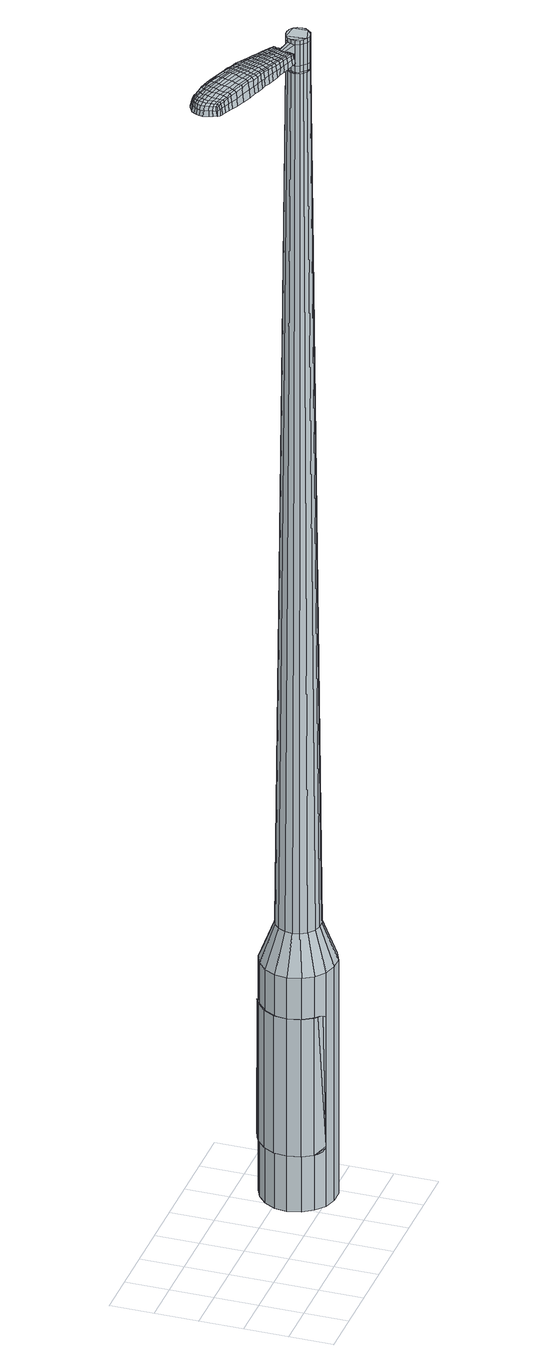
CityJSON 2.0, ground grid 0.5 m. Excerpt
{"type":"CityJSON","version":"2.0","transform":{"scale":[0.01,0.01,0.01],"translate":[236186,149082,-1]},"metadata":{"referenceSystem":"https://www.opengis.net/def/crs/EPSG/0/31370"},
"CityObjects":{
"object1":{"type":"GenericCityObject","attributes":{"cluster":64,"mean_distance_to_centroid":0.224,"new_centroid_x":236188.37,"new_centroid_y":149082.86,"mean_distance_to_camera":9.31,"H1":-0.601,"H2":-9.14,"Z_final":111.26,"cluster2":-1,"proj_x":236190.23,"proj_y":149076.85,"id_line":53183,"bearing_l":72.75,"distance":6.29,"orientation":"left","G_obj":162.75},"geometry":[{"type":"MultiSurface","lod":"2","boundaries":[[[0,1,2,3]],[[1,4,5,2]],[[4,6,7,5]],[[6,8,9,7]],[[8,10,11,9]],[[10,12,13,11]],[[12,14,15,13]],[[14,16,17,15]],[[16,18,19,17]],[[18,20,21,19]],[[20,22,23,21]],[[22,24,25,23]],[[24,26,27,25]],[[26,28,29,27]],[[28,30,31,29]],[[30,32,33,31]],[[32,34,35,33]],[[34,0,3,35]],[[36,37,38,39]],[[38,40,41,42]],[[41,43,42]],[[42,44,45,46]],[[45,47,46]],[[46,48,49,50]],[[49,51,50]],[[42,46,50,38]],[[50,52,39,38]],[[53,36,39]],[[2,5,7,35]],[[7,9,11,15]],[[11,13,15]],[[15,17,19,23]],[[19,21,23]],[[23,25,27,31]],[[27,29,31]],[[15,23,31,7]],[[31,33,35,7]],[[3,2,35]],[[1,0,54,55]],[[0,34,56,54]],[[34,32,57,56]],[[32,30,58,57]],[[30,28,59,58]],[[28,26,60,59]],[[26,24,61,60]],[[24,22,62,61]],[[22,20,63,62]],[[20,18,64,63]],[[18,16,65,64]],[[16,14,66,65]],[[14,12,67,66]],[[12,10,68,67]],[[10,8,69,68]],[[8,6,70,69]],[[6,4,71,70]],[[4,1,55,71]],[[55,54,72,73]],[[54,56,74,72]],[[56,57,75,74]],[[57,58,76,75]],[[58,59,77,76]],[[59,60,78,77]],[[60,61,79,78]],[[61,62,80,79]],[[62,63,81,80]],[[63,64,82,81]],[[64,65,83,82]],[[65,66,84,83]],[[66,67,85,84]],[[67,68,86,85]],[[68,69,87,86]],[[69,70,88,87]],[[70,71,89,88]],[[71,55,73,89]],[[90,91,92,93]],[[94,95,91,90]],[[96,97,95,94]],[[76,98,97,96]],[[77,99,98,76]],[[100,101,99,77]],[[79,102,101,100]],[[103,104,102,79]],[[81,105,104,103]],[[106,107,105,81]],[[83,108,107,106]],[[84,109,108,83]],[[110,111,109,84]],[[112,113,111,110]],[[114,115,113,112]],[[116,117,115,114]],[[118,119,117,116]],[[93,92,119,118]],[[120,121,122,123]],[[124,120,123,125]],[[126,124,125,127]],[[128,126,127,129]],[[130,128,129,131]],[[132,130,131,133]],[[134,132,133,135]],[[136,134,135,137]],[[138,136,137,139]],[[140,138,139,141]],[[142,140,141,143]],[[144,142,143,145]],[[146,144,145,147]],[[148,146,147,149]],[[150,148,149,151]],[[152,150,151,153]],[[73,72,90,93]],[[72,74,94,90]],[[74,75,96,94]],[[75,76,96]],[[78,100,77]],[[78,79,100]],[[80,103,79]],[[80,81,103]],[[82,106,81]],[[82,83,106]],[[85,110,84]],[[85,86,112,110]],[[86,87,114,112]],[[87,88,116,114]],[[88,89,118,116]],[[89,73,93,118]],[[154,155,92,91]],[[155,156,119,92]],[[156,157,117,119]],[[157,158,115,117]],[[158,159,113,115]],[[159,160,111,113]],[[160,109,111]],[[161,107,108]],[[161,105,107]],[[162,104,105]],[[162,102,104]],[[163,101,102]],[[163,99,101]],[[164,97,98]],[[164,165,95,97]],[[165,154,91,95]],[[39,52,152,166]],[[155,154,167,153]],[[53,39,166,121]],[[154,165,122,167]],[[36,53,121,120]],[[165,164,123,122]],[[37,36,120,124]],[[164,98,125,123]],[[38,37,124,126]],[[98,99,127,125]],[[40,38,126,128]],[[99,163,129,127]],[[41,40,128,130]],[[163,102,131,129]],[[43,41,130,132]],[[102,162,133,131]],[[42,43,132,134]],[[162,105,135,133]],[[44,42,134,136]],[[105,161,137,135]],[[45,44,136,138]],[[161,108,139,137]],[[47,45,138,140]],[[108,109,141,139]],[[46,47,140,142]],[[109,160,143,141]],[[48,46,142,144]],[[160,159,145,143]],[[49,48,144,146]],[[159,158,147,145]],[[51,49,146,148]],[[158,157,149,147]],[[50,51,148,150]],[[157,156,151,149]],[[52,50,150,152]],[[156,155,153,151]],[[152,153,168,169]],[[153,167,170,168]],[[167,122,171,170]],[[122,121,172,171]],[[121,166,173,172]],[[166,152,169,173]],[[174,175,176,177]],[[178,174,177,179]],[[174,178,180,181]],[[175,174,181,182]],[[183,184,185,186]],[[187,183,186,188]],[[183,187,189,190]],[[184,183,190,191]],[[192,193,194,195]],[[196,192,195,197]],[[192,196,198,199]],[[193,192,199,200]],[[201,202,203,204]],[[205,201,204,206]],[[201,205,207,208]],[[202,201,208,209]],[[210,211,212,213]],[[214,210,213,215]],[[210,214,216,217]],[[211,210,217,218]],[[219,220,221,222]],[[223,219,222,224]],[[219,223,225,226]],[[220,219,226,227]],[[228,229,230,231]],[[220,228,231,221]],[[228,220,227,232]],[[229,228,232,233]],[[234,235,236,237]],[[229,234,237,230]],[[234,229,233,238]],[[235,234,238,239]],[[240,178,179,241]],[[235,240,241,236]],[[240,235,239,242]],[[178,240,242,180]],[[243,244,245,246]],[[247,243,246,248]],[[243,247,249,250]],[[244,243,250,251]],[[252,253,254,255]],[[244,252,255,245]],[[252,244,251,256]],[[253,252,256,257]],[[258,259,260,261]],[[253,258,261,254]],[[258,253,257,262]],[[259,258,262,263]],[[264,265,266,267]],[[259,264,267,260]],[[264,259,263,268]],[[265,264,268,269]],[[270,175,182,271]],[[265,270,271,266]],[[270,265,269,272]],[[175,270,272,176]],[[273,274,275,276]],[[277,273,276,278]],[[273,277,279,280]],[[274,273,280,281]],[[282,283,284,285]],[[274,282,285,275]],[[282,274,281,286]],[[283,282,286,287]],[[288,289,290,291]],[[283,288,291,284]],[[288,283,287,292]],[[289,288,292,293]],[[294,187,188,295]],[[289,294,295,290]],[[294,289,293,296]],[[187,294,296,189]],[[297,298,299,300]],[[301,297,300,302]],[[297,301,303,304]],[[298,297,304,305]],[[306,307,308,309]],[[298,306,309,299]],[[306,298,305,310]],[[307,306,310,311]],[[312,313,314,315]],[[307,312,315,308]],[[312,307,311,316]],[[313,312,316,317]],[[318,319,320,321]],[[313,318,321,314]],[[318,313,317,322]],[[319,318,322,323]],[[324,184,191,325]],[[319,324,325,320]],[[324,319,323,326]],[[184,324,326,185]],[[327,213,212,328]],[[329,327,328,330]],[[327,329,331,332]],[[213,327,332,215]],[[333,329,330,334]],[[335,333,334,336]],[[333,335,337,338]],[[329,333,338,331]],[[339,335,336,340]],[[341,339,340,342]],[[339,341,343,344]],[[335,339,344,337]],[[345,341,342,346]],[[347,345,346,348]],[[345,347,349,350]],[[341,345,350,343]],[[351,347,348,352]],[[202,351,352,203]],[[351,202,209,353]],[[347,351,353,349]],[[354,355,200,199]],[[356,354,199,198]],[[354,356,357,358]],[[355,354,358,359]],[[360,361,359,358]],[[362,360,358,357]],[[360,362,363,364]],[[361,360,364,365]],[[366,367,365,364]],[[368,366,364,363]],[[366,368,369,370]],[[367,366,370,371]],[[372,373,371,370]],[[374,372,370,369]],[[372,374,207,205]],[[373,372,205,206]],[[375,376,377,378]],[[277,375,378,279]],[[375,277,278,379]],[[376,375,379,380]],[[381,196,197,382]],[[376,381,382,377]],[[381,376,380,383]],[[196,381,383,198]],[[384,385,386,387]],[[223,384,387,225]],[[384,223,224,388]],[[385,384,388,389]],[[390,391,392,393]],[[385,390,393,386]],[[390,385,389,394]],[[391,390,394,395]],[[396,193,200,397]],[[391,396,397,392]],[[396,391,395,398]],[[193,396,398,194]],[[399,400,401,402]],[[181,399,402,182]],[[399,181,180,403]],[[400,399,403,404]],[[405,406,407,408]],[[400,405,408,401]],[[405,400,404,409]],[[406,405,409,410]],[[411,204,203,412]],[[406,411,412,407]],[[411,406,410,413]],[[204,411,413,206]],[[414,415,416,417]],[[186,414,417,188]],[[414,186,185,418]],[[415,414,418,419]],[[420,208,207,421]],[[415,420,421,416]],[[420,415,419,422]],[[208,420,422,209]],[[423,424,425,426]],[[301,423,426,303]],[[423,301,302,427]],[[424,423,427,428]],[[429,214,215,430]],[[424,429,430,425]],[[429,424,428,431]],[[214,429,431,216]],[[432,433,434,435]],[[247,432,435,249]],[[432,247,248,436]],[[433,432,436,437]],[[438,439,440,441]],[[433,438,441,434]],[[438,433,437,442]],[[439,438,442,443]],[[444,211,218,445]],[[439,444,445,440]],[[444,439,443,446]],[[211,444,446,212]],[[447,448,437,436]],[[246,447,436,248]],[[447,246,245,449]],[[448,447,449,450]],[[451,452,443,442]],[[448,451,442,437]],[[451,448,450,453]],[[452,451,453,454]],[[455,328,212,446]],[[452,455,446,443]],[[455,452,454,456]],[[328,455,456,330]],[[457,458,459,460]],[[304,457,460,305]],[[457,304,303,426]],[[458,457,426,425]],[[461,332,331,462]],[[458,461,462,459]],[[461,458,425,430]],[[332,461,430,215]],[[463,464,450,449]],[[255,463,449,245]],[[463,255,254,465]],[[464,463,465,466]],[[467,468,454,453]],[[464,467,453,450]],[[467,464,466,469]],[[468,467,469,470]],[[471,334,330,456]],[[468,471,456,454]],[[471,468,470,472]],[[334,471,472,336]],[[473,474,475,476]],[[310,473,476,311]],[[473,310,305,460]],[[474,473,460,459]],[[477,338,337,478]],[[474,477,478,475]],[[477,474,459,462]],[[338,477,462,331]],[[479,480,466,465]],[[261,479,465,254]],[[479,261,260,481]],[[480,479,481,482]],[[483,484,470,469]],[[480,483,469,466]],[[483,480,482,485]],[[484,483,485,486]],[[487,340,336,472]],[[484,487,472,470]],[[487,484,486,488]],[[340,487,488,342]],[[489,490,491,492]],[[316,489,492,317]],[[489,316,311,476]],[[490,489,476,475]],[[493,344,343,494]],[[490,493,494,491]],[[493,490,475,478]],[[344,493,478,337]],[[495,496,482,481]],[[267,495,481,260]],[[495,267,266,497]],[[496,495,497,498]],[[499,500,486,485]],[[496,499,485,482]],[[499,496,498,501]],[[500,499,501,502]],[[503,346,342,488]],[[500,503,488,486]],[[503,500,502,504]],[[346,503,504,348]],[[505,506,507,508]],[[322,505,508,323]],[[505,322,317,492]],[[506,505,492,491]],[[509,350,349,510]],[[506,509,510,507]],[[509,506,491,494]],[[350,509,494,343]],[[511,512,498,497]],[[271,511,497,266]],[[511,271,182,402]],[[512,511,402,401]],[[513,514,502,501]],[[512,513,501,498]],[[513,512,401,408]],[[514,513,408,407]],[[515,352,348,504]],[[514,515,504,502]],[[515,514,407,412]],[[352,515,412,203]],[[516,517,419,418]],[[326,516,418,185]],[[516,326,323,508]],[[517,516,508,507]],[[518,353,209,422]],[[517,518,422,419]],[[518,517,507,510]],[[353,518,510,349]],[[519,520,380,379]],[[276,519,379,278]],[[519,276,275,521]],[[520,519,521,522]],[[523,356,198,383]],[[520,523,383,380]],[[523,520,522,524]],[[356,523,524,357]],[[525,526,527,528]],[[226,525,528,227]],[[525,226,225,387]],[[526,525,387,386]],[[529,530,531,532]],[[526,529,532,527]],[[529,526,386,393]],[[530,529,393,392]],[[533,355,359,534]],[[530,533,534,531]],[[533,530,392,397]],[[355,533,397,200]],[[535,536,522,521]],[[285,535,521,275]],[[535,285,284,537]],[[536,535,537,538]],[[539,362,357,524]],[[536,539,524,522]],[[539,536,538,540]],[[362,539,540,363]],[[541,542,543,544]],[[232,541,544,233]],[[541,232,227,528]],[[542,541,528,527]],[[545,546,547,548]],[[542,545,548,543]],[[545,542,527,532]],[[546,545,532,531]],[[549,361,365,550]],[[546,549,550,547]],[[549,546,531,534]],[[361,549,534,359]],[[551,552,538,537]],[[291,551,537,284]],[[551,291,290,553]],[[552,551,553,554]],[[555,368,363,540]],[[552,555,540,538]],[[555,552,554,556]],[[368,555,556,369]],[[557,558,559,560]],[[238,557,560,239]],[[557,238,233,544]],[[558,557,544,543]],[[561,562,563,564]],[[558,561,564,559]],[[561,558,543,548]],[[562,561,548,547]],[[565,367,371,566]],[[562,565,566,563]],[[565,562,547,550]],[[367,565,550,365]],[[567,568,554,553]],[[295,567,553,290]],[[567,295,188,417]],[[568,567,417,416]],[[569,374,369,556]],[[568,569,556,554]],[[569,568,416,421]],[[374,569,421,207]],[[570,571,404,403]],[[242,570,403,180]],[[570,242,239,560]],[[571,570,560,559]],[[572,573,410,409]],[[571,572,409,404]],[[572,571,559,564]],[[573,572,564,563]],[[574,373,206,413]],[[573,574,413,410]],[[574,573,563,566]],[[373,574,566,371]],[[575,576,577,578]],[[578,577,579,580]],[[581,579,577,582]],[[582,577,576,583]],[[584,585,586,587]],[[587,586,588,589]],[[590,588,586,591]],[[591,586,585,592]],[[593,594,595,596]],[[596,595,597,598]],[[599,597,595,600]],[[600,595,594,601]],[[602,603,604,605]],[[605,604,606,607]],[[608,606,604,609]],[[609,604,603,610]],[[611,612,613,614]],[[614,613,615,616]],[[617,615,613,618]],[[618,613,612,619]],[[620,621,622,623]],[[623,622,624,625]],[[626,624,622,627]],[[627,622,621,628]],[[629,630,631,632]],[[632,631,621,620]],[[628,621,631,633]],[[633,631,630,634]],[[635,636,637,638]],[[638,637,630,629]],[[634,630,637,639]],[[639,637,636,640]],[[580,579,641,642]],[[642,641,636,635]],[[640,636,641,643]],[[643,641,579,581]],[[644,645,646,647]],[[647,646,648,649]],[[650,648,646,651]],[[651,646,645,652]],[[653,654,655,656]],[[656,655,645,644]],[[652,645,655,657]],[[657,655,654,658]],[[659,660,661,662]],[[662,661,654,653]],[[658,654,661,663]],[[663,661,660,664]],[[665,666,667,668]],[[668,667,660,659]],[[664,660,667,669]],[[669,667,666,670]],[[583,576,671,672]],[[672,671,666,665]],[[670,666,671,673]],[[673,671,576,575]],[[674,675,676,677]],[[677,676,678,679]],[[680,678,676,681]],[[681,676,675,682]],[[683,684,685,686]],[[686,685,675,674]],[[682,675,685,687]],[[687,685,684,688]],[[689,690,691,692]],[[692,691,684,683]],[[688,684,691,693]],[[693,691,690,694]],[[589,588,695,696]],[[696,695,690,689]],[[694,690,695,697]],[[697,695,588,590]],[[698,699,700,701]],[[701,700,702,703]],[[704,702,700,705]],[[705,700,699,706]],[[707,708,709,710]],[[710,709,699,698]],[[706,699,709,711]],[[711,709,708,712]],[[713,714,715,716]],[[716,715,708,707]],[[712,708,715,717]],[[717,715,714,718]],[[719,720,721,722]],[[722,721,714,713]],[[718,714,721,723]],[[723,721,720,724]],[[592,585,725,726]],[[726,725,720,719]],[[724,720,725,727]],[[727,725,585,584]],[[611,614,728,729]],[[729,728,730,731]],[[732,730,728,733]],[[733,728,614,616]],[[731,730,734,735]],[[735,734,736,737]],[[738,736,734,739]],[[739,734,730,732]],[[737,736,740,741]],[[741,740,742,743]],[[744,742,740,745]],[[745,740,736,738]],[[743,742,746,747]],[[747,746,748,749]],[[750,748,746,751]],[[751,746,742,744]],[[749,748,752,753]],[[753,752,603,602]],[[610,603,752,754]],[[754,752,748,750]],[[601,755,756,600]],[[600,756,757,599]],[[758,757,756,759]],[[759,756,755,760]],[[760,761,762,759]],[[759,762,763,758]],[[764,763,762,765]],[[765,762,761,766]],[[766,767,768,765]],[[765,768,769,764]],[[770,769,768,771]],[[771,768,767,772]],[[772,773,774,771]],[[771,774,775,770]],[[608,775,774,606]],[[606,774,773,607]],[[776,777,778,779]],[[779,778,678,680]],[[679,678,778,780]],[[780,778,777,781]],[[598,597,782,783]],[[783,782,777,776]],[[781,777,782,784]],[[784,782,597,599]],[[785,786,787,788]],[[788,787,624,626]],[[625,624,787,789]],[[789,787,786,790]],[[791,792,793,794]],[[794,793,786,785]],[[790,786,793,795]],[[795,793,792,796]],[[601,594,797,798]],[[798,797,792,791]],[[796,792,797,799]],[[799,797,594,593]],[[800,801,802,803]],[[803,802,582,583]],[[581,582,802,804]],[[804,802,801,805]],[[806,807,808,809]],[[809,808,801,800]],[[805,801,808,810]],[[810,808,807,811]],[[602,605,812,813]],[[813,812,807,806]],[[811,807,812,814]],[[814,812,605,607]],[[815,816,817,818]],[[818,817,587,589]],[[584,587,817,819]],[[819,817,816,820]],[[608,609,821,822]],[[822,821,816,815]],[[820,816,821,823]],[[823,821,609,610]],[[824,825,826,827]],[[827,826,702,704]],[[703,702,826,828]],[[828,826,825,829]],[[616,615,830,831]],[[831,830,825,824]],[[829,825,830,832]],[[832,830,615,617]],[[833,834,835,650]],[[835,648,650]],[[649,648,835,836]],[[836,835,834,837]],[[838,839,840,841]],[[841,840,834,833]],[[837,834,840,842]],[[842,840,839,843]],[[619,612,844,845]],[[845,844,839,838]],[[843,839,844,846]],[[846,844,612,611]],[[837,847,848,836]],[[836,848,647,649]],[[644,647,848,849]],[[849,848,847,850]],[[843,851,852,842]],[[842,852,847,837]],[[850,847,852,853]],[[853,852,851,854]],[[611,729,855,846]],[[846,855,851,843]],[[854,851,855,856]],[[856,855,729,731]],[[857,858,859,860]],[[860,859,705,706]],[[704,705,859,827]],[[827,859,858,824]],[[732,733,861,862]],[[862,861,858,857]],[[824,858,861,831]],[[831,861,733,616]],[[850,863,864,849]],[[849,864,656,644]],[[653,656,864,865]],[[865,864,863,866]],[[854,867,868,853]],[[853,868,863,850]],[[866,863,868,869]],[[869,868,867,870]],[[731,735,871,856]],[[856,871,867,854]],[[870,867,871,872]],[[872,871,735,737]],[[873,874,875,876]],[[876,875,711,712]],[[706,711,875,860]],[[860,875,874,857]],[[738,739,877,878]],[[878,877,874,873]],[[857,874,877,862]],[[862,877,739,732]],[[866,879,880,865]],[[865,880,662,653]],[[659,662,880,881]],[[881,880,879,882]],[[870,883,884,869]],[[869,884,879,866]],[[882,879,884,885]],[[885,884,883,886]],[[737,741,887,872]],[[872,887,883,870]],[[886,883,887,888]],[[888,887,741,743]],[[889,890,891,892]],[[892,891,717,718]],[[712,717,891,876]],[[876,891,890,873]],[[744,745,893,894]],[[894,893,890,889]],[[873,890,893,878]],[[878,893,745,738]],[[882,895,896,881]],[[881,896,668,659]],[[665,668,896,897]],[[897,896,895,898]],[[886,899,900,885]],[[885,900,895,882]],[[898,895,900,901]],[[901,900,899,902]],[[743,747,903,888]],[[888,903,899,886]],[[902,899,903,904]],[[904,903,747,749]],[[905,906,907,908]],[[908,907,723,724]],[[718,723,907,892]],[[892,907,906,889]],[[750,751,909,910]],[[910,909,906,905]],[[889,906,909,894]],[[894,909,751,744]],[[898,911,912,897]],[[897,912,672,665]],[[583,672,912,803]],[[803,912,911,800]],[[902,913,914,901]],[[901,914,911,898]],[[800,911,914,809]],[[809,914,913,806]],[[749,753,915,904]],[[904,915,913,902]],[[806,913,915,813]],[[813,915,753,602]],[[820,916,917,819]],[[819,917,727,584]],[[724,727,917,908]],[[908,917,916,905]],[[610,754,918,823]],[[823,918,916,820]],[[905,916,918,910]],[[910,918,754,750]],[[781,919,920,780]],[[780,920,677,679]],[[674,677,920,921]],[[921,920,919,922]],[[599,757,923,784]],[[784,923,919,781]],[[922,919,923,924]],[[924,923,757,758]],[[925,926,927,928]],[[928,927,627,628]],[[626,627,927,788]],[[788,927,926,785]],[[929,930,931,932]],[[932,931,926,925]],[[785,926,931,794]],[[794,931,930,791]],[[760,755,933,934]],[[934,933,930,929]],[[791,930,933,798]],[[798,933,755,601]],[[922,935,936,921]],[[921,936,686,674]],[[683,686,936,937]],[[937,936,935,938]],[[758,763,939,924]],[[924,939,935,922]],[[938,935,939,940]],[[940,939,763,764]],[[941,942,943,944]],[[944,943,633,634]],[[628,633,943,928]],[[928,943,942,925]],[[945,946,947,948]],[[948,947,942,941]],[[925,942,947,932]],[[932,947,946,929]],[[766,761,949,950]],[[950,949,946,945]],[[929,946,949,934]],[[934,949,761,760]],[[938,951,952,937]],[[937,952,692,683]],[[689,692,952,953]],[[953,952,951,954]],[[764,769,955,940]],[[940,955,951,938]],[[954,951,955,956]],[[956,955,769,770]],[[957,958,959,960]],[[960,959,639,640]],[[634,639,959,944]],[[944,959,958,941]],[[961,962,963,964]],[[964,963,958,957]],[[941,958,963,948]],[[948,963,962,945]],[[772,767,965,966]],[[966,965,962,961]],[[945,962,965,950]],[[950,965,767,766]],[[954,967,968,953]],[[953,968,696,689]],[[589,696,968,818]],[[818,968,967,815]],[[770,775,969,956]],[[956,969,967,954]],[[815,967,969,822]],[[822,969,775,608]],[[805,970,971,804]],[[804,971,643,581]],[[640,643,971,960]],[[960,971,970,957]],[[811,972,973,810]],[[810,973,970,805]],[[957,970,973,964]],[[964,973,972,961]],[[607,773,974,814]],[[814,974,972,811]],[[961,972,974,966]],[[966,974,773,772]],[[575,578,177,176]],[[578,580,179,177]],[[590,591,190,189]],[[591,592,191,190]],[[593,596,195,194]],[[596,598,197,195]],[[617,618,217,216]],[[618,619,218,217]],[[620,623,222,221]],[[623,625,224,222]],[[629,632,231,230]],[[632,620,221,231]],[[635,638,237,236]],[[638,629,230,237]],[[580,642,241,179]],[[642,635,236,241]],[[650,651,250,249]],[[651,652,251,250]],[[652,657,256,251]],[[657,658,257,256]],[[658,663,262,257]],[[663,664,263,262]],[[664,669,268,263]],[[669,670,269,268]],[[670,673,272,269]],[[673,575,176,272]],[[680,681,280,279]],[[681,682,281,280]],[[682,687,286,281]],[[687,688,287,286]],[[688,693,292,287]],[[693,694,293,292]],[[694,697,296,293]],[[697,590,189,296]],[[698,701,300,299]],[[701,703,302,300]],[[707,710,309,308]],[[710,698,299,309]],[[713,716,315,314]],[[716,707,308,315]],[[719,722,321,320]],[[722,713,314,321]],[[592,726,325,191]],[[726,719,320,325]],[[776,779,378,377]],[[779,680,279,378]],[[598,783,382,197]],[[783,776,377,382]],[[625,789,388,224]],[[789,790,389,388]],[[790,795,394,389]],[[795,796,395,394]],[[796,799,398,395]],[[799,593,194,398]],[[703,828,427,302]],[[828,829,428,427]],[[829,832,431,428]],[[832,617,216,431]],[[833,650,435,434]],[[650,249,435]],[[838,841,441,440]],[[841,833,434,441]],[[619,845,445,218]],[[845,838,440,445]],[[975,976,977,978]],[[979,980,978,977]],[[981,982,983,984]],[[985,986,987,988]],[[976,989,990,977]],[[991,979,977,990]],[[992,981,984,993]],[[994,995,986,985]],[[989,996,997,990]],[[997,998,991,990]],[[999,992,993,1000]],[[1001,995,994,1002]],[[996,1003,1004,997]],[[1004,1005,998,997]],[[1006,999,1000,1007]],[[1008,1001,1002,1009]],[[1010,1011,1012,1013]],[[1014,1015,1011,1010]],[[1014,1016,1017,1015]],[[1016,1018,1019,1017]],[[1020,1021,1022,1023]],[[1024,1025,1021,1020]],[[1026,1027,1025,1024]],[[1028,1029,1027,1026]],[[1023,1012,1011,1020]],[[1020,1011,1015,1024]],[[1015,1017,1026,1024]],[[1017,1019,1028,1026]],[[984,983,980,979]],[[993,984,979,991]],[[998,1000,993,991]],[[1005,1007,1000,998]],[[985,988,982,981]],[[994,985,981,992]],[[1002,994,992,999]],[[1009,1002,999,1006]],[[986,1010,1013,987]],[[995,1014,1010,986]],[[1016,1014,995,1001]],[[1018,1016,1001,1008]],[[1030,1031,1032,1033]],[[1032,1034,1035,1036]],[[1032,1036,1037,1038]],[[1032,1038,1033]],[[1039,1030,1033,1040]],[[1041,1040,1033,1042]],[[1043,1042,1033]],[[1044,1032,1031,1045]],[[1046,1044,1045,1047]],[[1048,1046,1047,1049]],[[1050,1048,1049,1051]],[[1052,1050,1051,1053]],[[1053,1054,1055,1056]],[[1053,1056,1057,1058]],[[1053,1058,1059,1060]],[[1059,1061,1062,1063]],[[1059,1063,1064,1065]],[[1059,1065,1060]],[[1053,1060,1052]],[[1066,1067,1031,1030]],[[1068,1069,1034,1032]],[[1070,1071,1043,1033]],[[1067,1072,1045,1031]],[[1073,1068,1032,1044]],[[1072,1074,1047,1045]],[[1075,1073,1044,1046]],[[1074,1076,1049,1047]],[[1077,1075,1046,1048]],[[1076,1078,1051,1049]],[[1079,1077,1048,1050]],[[1078,1080,1053,1051]],[[1081,1079,1050,1052]],[[1080,1082,1054,1053]],[[1083,1084,1061,1059]],[[1085,1081,1052,1060]],[[1055,1054,1082,1086]],[[1056,1055,1086,1087]],[[1057,1056,1087,1088]],[[1058,1057,1088,1089]],[[1059,1058,1089,1083]],[[1090,1066,1030,1039]],[[1091,1090,1039,1040]],[[1092,1091,1040,1041]],[[1093,1092,1041,1042]],[[1071,1093,1042,1043]],[[1035,1034,1069,1094]],[[1062,1061,1084,1095]],[[1036,1035,1094,1096]],[[1037,1036,1096,1097]],[[1038,1037,1097,1098]],[[1033,1038,1098,1070]],[[1063,1062,1095,1099]],[[1064,1063,1099,1100]],[[1065,1064,1100,1101]],[[1060,1065,1101,1085]]]}]}
},
"vertices":[
[194,97,384],[201,110,384],[201,110,96],[194,97,96],[212,120,384],[212,120,96],[225,126,384],[225,126,96],[240,127,384],[240,127,96],[254,122,384],[254,122,96],[266,113,384],[266,113,96],[274,101,384],[274,101,96],[277,87,384],[277,87,96],[275,72,384],[275,72,96],[268,59,384],[268,59,96],[258,49,384],[258,49,96],[244,43,384],[244,43,96],[229,43,384],[229,43,96],[215,47,384],[215,47,96],[204,56,384],[204,56,96],[196,68,384],[196,68,96],[192,83,384],[192,83,96],[222,79,1524],[225,76,1524],[229,73,1524],[222,89,1524],[233,71,1524],[238,72,1524],[245,77,1524],[242,73,1524],[248,81,1524],[248,85,1524],[245,94,1524],[247,90,1524],[241,97,1524],[236,98,1524],[227,96,1524],[232,98,1524],[224,93,1524],[221,84,1524],[211,92,429],[215,100,429],[210,83,429],[211,75,429],[216,68,429],[223,62,429],[232,60,429],[240,60,429],[248,63,429],[255,69,429],[259,77,429],[260,86,429],[258,94,429],[253,102,429],[246,107,429],[238,110,429],[229,109,429],[221,106,429],[222,89,1483],[224,93,1483],[221,84,1483],[222,79,1483],[225,76,1483],[229,73,1483],[233,71,1483],[238,72,1483],[242,73,1483],[245,77,1483],[248,81,1483],[248,85,1483],[247,90,1483],[245,94,1483],[241,97,1483],[236,98,1483],[232,98,1483],[227,96,1483],[222,88,1483],[222,88,1485],[224,92,1485],[224,92,1483],[222,84,1483],[222,84,1485],[223,80,1483],[223,80,1485],[225,76,1485],[229,73,1485],[233,72,1483],[233,72,1485],[238,72,1485],[242,74,1483],[242,74,1485],[245,77,1485],[247,81,1483],[247,81,1485],[248,85,1485],[247,90,1485],[244,93,1483],[244,93,1485],[241,96,1483],[241,96,1485],[236,97,1483],[236,97,1485],[232,97,1483],[232,97,1485],[228,95,1483],[228,95,1485],[222,79,1519],[221,84,1519],[221,84,1493],[222,79,1493],[225,76,1519],[225,76,1493],[229,73,1519],[229,73,1493],[233,71,1519],[233,71,1493],[238,72,1519],[238,72,1493],[242,73,1519],[242,73,1493],[245,77,1519],[245,77,1493],[248,81,1519],[248,81,1493],[248,85,1519],[248,85,1493],[247,90,1519],[247,90,1493],[245,94,1519],[245,94,1493],[241,97,1519],[241,97,1493],[236,98,1519],[236,98,1493],[232,98,1519],[232,98,1493],[227,96,1519],[227,96,1493],[224,93,1519],[224,93,1493],[222,89,1485],[224,93,1485],[227,96,1485],[232,98,1485],[236,98,1485],[241,97,1485],[245,94,1485],[248,81,1485],[242,73,1485],[233,71,1485],[222,79,1485],[221,84,1485],[222,89,1519],[222,89,1493],[205,97,1513],[205,97,1518],[204,94,1513],[203,91,1513],[203,91,1518],[204,94,1518],[139,135,1519],[146,132,1518],[145,134,1509],[138,137,1510],[131,138,1519],[130,139,1510],[131,136,1526],[140,133,1525],[146,131,1525],[127,98,1519],[134,96,1518],[136,97,1525],[129,99,1525],[119,100,1519],[120,102,1526],[117,99,1510],[126,97,1510],[133,95,1509],[63,137,1519],[64,140,1519],[63,140,1513],[62,137,1513],[62,132,1519],[61,133,1513],[64,132,1524],[64,136,1524],[65,140,1524],[133,115,1530],[140,113,1529],[141,116,1529],[134,118,1530],[125,117,1531],[126,121,1531],[124,114,1530],[132,111,1530],[139,109,1529],[210,91,1512],[211,94,1512],[210,94,1517],[209,91,1517],[210,88,1512],[208,89,1517],[209,88,1506],[210,91,1506],[210,94,1506],[82,151,1519],[85,151,1519],[85,152,1512],[82,153,1512],[80,151,1518],[79,153,1512],[80,150,1522],[82,150,1523],[85,149,1524],[90,150,1519],[96,148,1519],[95,150,1512],[89,151,1512],[90,148,1524],[96,147,1525],[101,147,1519],[109,145,1519],[108,146,1511],[101,149,1511],[102,145,1526],[109,143,1526],[120,141,1519],[119,143,1510],[120,140,1526],[208,109,1513],[201,112,1513],[202,110,1518],[209,108,1517],[213,107,1512],[212,106,1516],[213,108,1506],[208,110,1507],[201,113,1507],[194,114,1514],[187,117,1515],[187,115,1520],[194,113,1519],[194,116,1507],[186,119,1507],[180,120,1515],[173,122,1516],[174,121,1522],[181,118,1521],[179,121,1508],[172,124,1508],[166,125,1517],[159,127,1517],[160,126,1524],[167,123,1523],[166,127,1508],[159,129,1509],[153,130,1518],[153,128,1524],[152,132,1509],[71,117,1519],[74,116,1519],[74,117,1524],[71,118,1523],[69,119,1518],[69,119,1522],[67,118,1512],[69,116,1512],[72,115,1512],[78,114,1519],[84,112,1519],[85,113,1525],[79,115,1524],[77,113,1512],[82,111,1512],[89,110,1519],[97,107,1519],[98,108,1526],[90,111,1526],[88,109,1511],[95,106,1511],[108,104,1519],[109,105,1526],[106,103,1510],[199,80,1513],[192,82,1513],[190,81,1507],[198,79,1507],[205,79,1512],[204,78,1506],[204,80,1516],[200,81,1517],[193,83,1518],[184,84,1514],[177,85,1515],[176,85,1507],[183,83,1507],[186,85,1519],[178,86,1520],[170,87,1515],[163,89,1516],[161,88,1508],[168,86,1508],[171,88,1521],[164,90,1522],[155,91,1517],[148,93,1517],[147,92,1509],[154,90,1508],[157,92,1523],[150,94,1524],[141,94,1518],[140,93,1509],[143,96,1524],[204,93,1519],[205,95,1519],[197,95,1520],[198,98,1520],[196,92,1520],[203,90,1519],[190,97,1522],[191,100,1522],[183,100,1523],[184,102,1523],[182,97,1523],[189,95,1521],[176,102,1524],[177,104,1524],[169,104,1525],[169,107,1525],[168,101,1525],[175,99,1524],[162,106,1526],[162,109,1526],[154,108,1527],[155,111,1527],[153,105,1527],[161,103,1526],[147,110,1528],[148,113,1528],[146,107,1528],[67,135,1527],[68,139,1527],[67,131,1526],[71,130,1527],[71,134,1528],[72,137,1528],[77,132,1529],[79,136,1529],[77,128,1528],[84,126,1530],[84,130,1530],[85,133,1530],[91,128,1531],[92,131,1531],[90,124,1530],[99,121,1531],[100,125,1531],[101,128,1531],[112,121,1531],[113,125,1531],[111,117,1531],[67,120,1518],[65,123,1519],[64,122,1513],[66,119,1513],[68,120,1523],[67,123,1523],[64,127,1519],[63,127,1513],[65,127,1524],[77,151,1518],[75,150,1518],[76,149,1523],[78,150,1523],[77,152,1513],[74,151,1513],[71,148,1519],[68,146,1519],[70,146,1524],[73,148,1523],[71,149,1513],[67,147,1513],[66,143,1519],[67,143,1524],[65,144,1513],[139,132,1528],[139,130,1528],[145,127,1528],[146,129,1527],[131,134,1528],[130,133,1529],[138,127,1529],[136,124,1530],[143,122,1529],[144,125,1528],[129,130,1529],[128,127,1530],[135,121,1530],[142,119,1529],[127,124,1531],[129,101,1528],[130,103,1529],[122,105,1529],[121,103,1528],[136,99,1527],[137,101,1528],[131,107,1529],[122,109,1530],[138,105,1528],[207,80,1512],[207,81,1512],[206,82,1517],[206,80,1517],[206,79,1506],[206,81,1506],[208,85,1512],[207,85,1517],[207,84,1506],[215,105,1512],[214,103,1512],[214,104,1506],[214,106,1506],[214,105,1517],[213,103,1517],[214,101,1512],[213,99,1512],[212,99,1506],[213,102,1506],[212,101,1517],[212,99,1517],[212,96,1512],[211,97,1506],[211,96,1517],[208,106,1519],[208,105,1519],[201,109,1520],[201,107,1520],[207,103,1519],[207,100,1519],[200,105,1520],[199,103,1520],[206,98,1519],[199,100,1520],[201,82,1519],[201,84,1519],[194,86,1520],[193,84,1520],[202,87,1519],[195,89,1520],[194,112,1521],[194,110,1521],[187,114,1522],[187,112,1522],[193,108,1521],[192,105,1521],[186,110,1522],[185,107,1523],[192,103,1522],[184,105,1523],[186,86,1521],[187,88,1521],[180,90,1522],[179,88,1522],[188,91,1521],[181,93,1522],[180,117,1523],[180,115,1523],[173,119,1524],[173,117,1524],[179,113,1523],[178,110,1524],[172,115,1525],[171,112,1525],[177,107,1524],[170,109,1525],[172,90,1523],[172,92,1523],[165,94,1524],[165,91,1524],[174,95,1524],[166,97,1525],[166,122,1525],[166,120,1525],[160,124,1526],[159,122,1526],[165,117,1526],[164,115,1526],[158,120,1527],[157,117,1527],[163,112,1526],[156,114,1527],[158,93,1525],[158,95,1525],[151,97,1526],[150,95,1526],[159,99,1526],[152,101,1527],[153,127,1527],[152,125,1527],[151,122,1527],[150,119,1528],[149,116,1528],[143,97,1527],[144,99,1527],[145,103,1528],[71,120,1525],[69,122,1525],[74,118,1526],[73,121,1526],[68,126,1526],[72,125,1527],[81,149,1525],[78,148,1525],[82,147,1526],[84,148,1525],[75,147,1525],[72,145,1526],[76,144,1527],[79,146,1526],[70,142,1526],[74,141,1527],[79,116,1526],[78,119,1527],[84,114,1527],[84,117,1528],[77,123,1528],[84,121,1529],[89,147,1526],[87,146,1527],[93,145,1528],[95,146,1527],[85,144,1527],[82,142,1528],[89,140,1529],[91,142,1528],[80,139,1528],[87,137,1530],[90,112,1528],[90,115,1529],[98,110,1528],[98,112,1529],[90,119,1529],[99,116,1530],[101,144,1528],[99,143,1528],[107,140,1529],[109,142,1528],[98,141,1529],[96,138,1530],[104,135,1530],[106,138,1530],[94,135,1530],[103,132,1531],[110,106,1529],[110,109,1529],[110,113,1530],[120,138,1528],[119,137,1529],[117,134,1530],[116,131,1530],[115,128,1531],[144,132,1509],[145,131,1518],[138,133,1518],[138,135,1509],[130,136,1519],[129,138,1510],[131,134,1525],[139,131,1525],[145,129,1525],[136,99,1525],[135,98,1518],[128,100,1518],[129,101,1525],[120,102,1519],[121,103,1525],[118,101,1510],[126,99,1509],[133,97,1509],[65,140,1513],[66,139,1519],[65,136,1519],[64,136,1513],[65,133,1519],[64,133,1513],[66,132,1524],[66,136,1524],[67,139,1524],[141,116,1528],[140,113,1528],[133,115,1529],[134,118,1529],[124,118,1529],[125,121,1529],[123,114,1529],[132,112,1529],[139,109,1528],[208,94,1516],[209,94,1512],[208,92,1512],[207,92,1516],[207,89,1512],[207,89,1516],[206,89,1506],[207,92,1506],[208,95,1506],[85,150,1512],[85,149,1519],[82,149,1518],[82,151,1512],[80,149,1518],[80,151,1512],[80,148,1522],[82,148,1523],[85,147,1523],[95,148,1512],[95,146,1519],[90,148,1519],[89,149,1512],[90,146,1524],[95,145,1525],[108,145,1511],[108,143,1519],[101,145,1519],[100,147,1511],[101,143,1525],[109,141,1526],[119,139,1519],[118,141,1510],[120,138,1526],[201,109,1518],[200,110,1513],[207,107,1513],[208,106,1517],[212,105,1512],[211,105,1515],[212,106,1506],[207,108,1506],[200,111,1507],[187,114,1520],[186,115,1514],[193,112,1514],[194,111,1519],[193,114,1507],[186,117,1507],[173,119,1522],[172,120,1516],[179,118,1515],[180,116,1521],[179,119,1508],[172,122,1508],[159,124,1523],[159,126,1517],[165,123,1516],[166,121,1522],[165,125,1508],[158,127,1508],[152,128,1517],[152,126,1524],[151,130,1509],[75,119,1523],[75,118,1519],[72,119,1518],[72,120,1523],[70,120,1518],[71,121,1522],[69,119,1512],[71,118,1512],[73,117,1512],[85,115,1525],[84,114,1519],[79,116,1519],[80,117,1524],[78,115,1512],[83,113,1512],[99,110,1526],[97,109,1519],[90,112,1519],[91,113,1525],[88,111,1511],[96,108,1511],[108,106,1519],[110,107,1526],[107,105,1510],[191,83,1507],[192,84,1513],[199,82,1513],[198,81,1506],[204,81,1512],[203,80,1506],[204,82,1515],[200,83,1517],[193,85,1518],[176,86,1507],[178,87,1514],[185,86,1514],[184,85,1507],[186,87,1519],[179,88,1520],[162,90,1508],[163,91,1516],[170,89,1515],[169,88,1508],[171,90,1521],[164,92,1522],[147,94,1508],[149,95,1517],[156,93,1516],[154,92,1508],[157,94,1522],[150,96,1523],[142,96,1517],[140,95,1509],[143,98,1524],[203,93,1518],[204,96,1518],[197,95,1519],[197,98,1519],[196,93,1519],[202,91,1518],[189,98,1520],[190,100,1520],[182,100,1521],[183,102,1521],[181,97,1521],[188,95,1520],[175,102,1523],[176,105,1523],[168,104,1524],[169,107,1524],[167,101,1524],[174,99,1523],[161,106,1525],[162,109,1525],[154,108,1526],[155,111,1526],[153,105,1526],[160,103,1525],[147,111,1527],[148,114,1527],[146,107,1527],[69,138,1526],[68,135,1526],[68,131,1525],[72,130,1526],[72,134,1526],[73,137,1526],[79,135,1528],[78,132,1528],[78,128,1527],[84,126,1528],[85,130,1529],[86,133,1529],[93,131,1530],[92,128,1530],[91,124,1529],[99,121,1530],[100,125,1530],[101,128,1530],[113,124,1530],[112,121,1530],[111,118,1530],[66,123,1513],[67,123,1518],[69,121,1518],[68,120,1512],[70,122,1523],[69,124,1523],[66,128,1519],[65,128,1513],[67,128,1523],[77,147,1523],[76,148,1518],[78,149,1518],[79,148,1523],[78,150,1512],[75,149,1512],[71,144,1523],[70,145,1519],[73,147,1519],[74,146,1523],[72,148,1513],[69,145,1513],[67,142,1519],[69,142,1524],[67,143,1513],[145,127,1527],[138,129,1527],[139,130,1527],[145,128,1526],[131,133,1527],[130,132,1528],[143,122,1528],[136,124,1528],[137,127,1528],[144,124,1527],[129,130,1528],[128,127,1529],[135,121,1529],[142,119,1528],[126,124,1529],[122,106,1528],[130,104,1527],[130,102,1527],[121,104,1527],[136,100,1526],[137,102,1527],[131,107,1528],[122,110,1528],[138,105,1527],[205,83,1516],[205,82,1512],[205,81,1512],[205,82,1516],[204,80,1506],[204,82,1506],[206,85,1512],[206,86,1516],[205,85,1506],[212,105,1506],[212,104,1512],[213,105,1512],[212,104,1516],[211,104,1516],[210,100,1506],[211,99,1512],[212,102,1512],[211,103,1506],[211,102,1516],[210,99,1516],[210,97,1512],[209,97,1506],[209,97,1516],[207,105,1518],[207,106,1518],[201,108,1519],[200,107,1519],[206,101,1518],[206,103,1518],[200,105,1519],[199,103,1519],[205,98,1518],[198,100,1519],[194,86,1519],[200,84,1518],[200,83,1518],[193,85,1519],[201,87,1518],[195,89,1519],[193,110,1520],[194,111,1520],[187,113,1521],[186,112,1521],[192,105,1520],[193,108,1520],[186,110,1521],[185,107,1521],[191,103,1520],[184,105,1521],[179,90,1521],[186,88,1520],[186,87,1520],[179,89,1521],[187,91,1520],[180,93,1521],[179,115,1522],[180,116,1522],[173,118,1523],[172,117,1523],[178,110,1522],[178,112,1522],[171,115,1523],[171,112,1524],[177,107,1523],[170,110,1524],[165,94,1523],[172,92,1522],[172,91,1522],[165,93,1523],[173,95,1522],[166,97,1523],[165,120,1524],[166,121,1524],[159,123,1525],[158,122,1525],[164,115,1525],[165,117,1524],[158,120,1525],[157,117,1526],[163,112,1525],[156,114,1526],[151,98,1525],[158,96,1524],[157,95,1524],[150,97,1525],[159,99,1524],[152,101,1525],[152,125,1526],[152,126,1526],[150,119,1527],[151,122,1526],[149,116,1527],[144,100,1526],[143,98,1526],[145,103,1526],[71,123,1524],[72,121,1524],[75,120,1525],[74,121,1525],[69,127,1525],[72,126,1525],[82,146,1525],[79,147,1524],[81,147,1524],[84,147,1525],[77,143,1526],[73,144,1525],[76,145,1524],[80,145,1525],[71,141,1525],[75,140,1526],[79,120,1526],[80,118,1526],[85,116,1526],[85,117,1527],[78,124,1526],[84,121,1527],[93,143,1527],[87,145,1526],[89,146,1526],[95,144,1526],[89,139,1528],[83,141,1527],[85,143,1526],[91,142,1527],[81,138,1527],[87,136,1528],[91,115,1527],[91,114,1527],[99,111,1527],[99,113,1528],[91,119,1528],[99,117,1529],[107,139,1528],[99,142,1527],[101,143,1527],[108,140,1527],[104,134,1529],[96,137,1529],[98,140,1528],[106,137,1528],[94,134,1529],[102,131,1530],[110,109,1528],[110,108,1528],[111,113,1529],[118,136,1528],[119,137,1528],[116,131,1529],[117,133,1529],[114,128,1530],[212,106,1508],[210,100,1508],[179,110,1509],[182,118,1509],[159,118,1510],[161,126,1510],[121,130,1512],[124,139,1512],[141,134,1511],[138,125,1511],[104,135,1513],[91,139,1514],[94,147,1514],[107,144,1513],[208,93,1508],[177,103,1509],[156,109,1510],[119,121,1512],[136,116,1511],[101,126,1513],[88,130,1514],[206,87,1508],[175,95,1509],[154,101,1510],[116,112,1512],[133,107,1511],[86,122,1514],[99,118,1513],[204,80,1508],[172,88,1509],[151,93,1510],[113,103,1512],[130,98,1511],[83,113,1514],[96,109,1513],[78,142,1514],[73,143,1514],[75,149,1514],[81,150,1514],[76,134,1514],[71,136,1514],[73,126,1514],[69,129,1514],[71,118,1514],[67,122,1514],[68,141,1515],[64,139,1515],[64,140,1515],[69,146,1515],[67,137,1515],[64,138,1515],[65,133,1515],[63,137,1515],[64,129,1515],[63,136,1515],[205,53,334],[202,56,334],[202,56,165],[213,47,171],[205,53,165],[208,51,165],[210,49,166],[212,48,167],[213,47,169],[208,51,334],[210,49,333],[212,48,332],[213,47,331],[213,47,328],[194,68,165],[194,68,334],[191,83,165],[191,83,334],[193,98,165],[193,98,334],[200,111,165],[200,111,334],[211,121,165],[211,121,334],[215,123,334],[218,125,334],[221,126,333],[223,127,332],[224,127,331],[224,127,328],[215,123,165],[224,127,171],[224,127,169],[223,127,167],[221,126,166],[218,125,165],[207,55,334],[204,58,334],[204,58,165],[207,55,165],[215,49,171],[215,49,328],[197,69,334],[197,69,165],[194,83,334],[194,83,165],[196,97,334],[196,97,165],[202,109,334],[202,109,165],[212,119,334],[212,119,165],[216,121,334],[225,125,328],[225,125,171],[216,121,165],[219,122,334],[222,123,333],[224,124,332],[225,125,331],[210,53,334],[212,51,333],[214,50,332],[215,49,331],[210,53,165],[225,125,169],[212,51,166],[214,50,167],[215,49,169],[224,124,167],[222,123,166],[219,122,165]
]}
